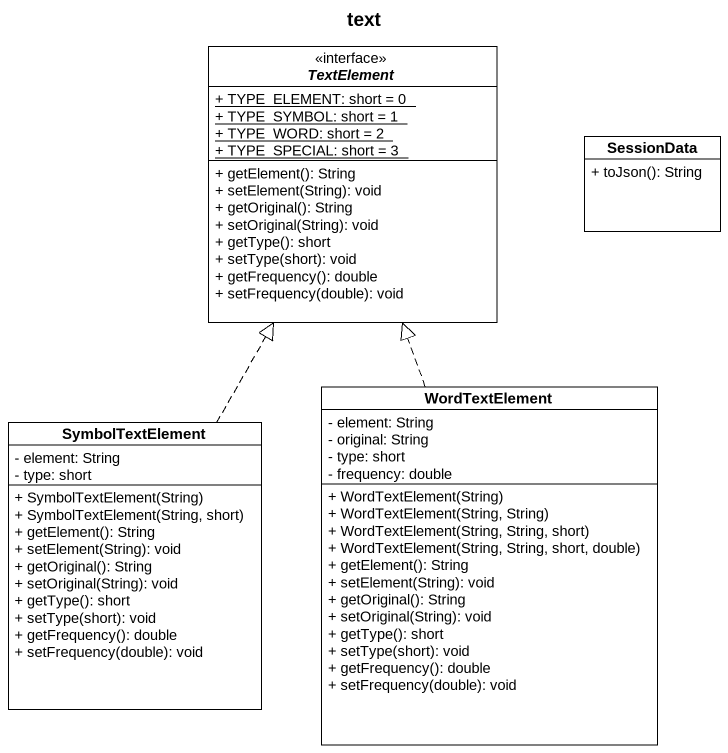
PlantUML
@startuml
title text
hide circle
hide empty members
skinparam classAttributeIconSize 0
interface TextElement <<interface>> {
  {static} + TYPE_ELEMENT: short = 0
  {static} + TYPE_SYMBOL: short = 1
  {static} + TYPE_WORD: short = 2
  {static} + TYPE_SPECIAL: short = 3
  + getElement(): String
  + setElement(String): void
  + getOriginal(): String
  + setOriginal(String): void
  + getType(): short
  + setType(short): void
  + getFrequency(): double
  + setFrequency(double): void
}
class SessionData {
  + toJson(): String
}
class WordTextElement {
  - element: String
  - original: String
  - type: short
  - frequency: double
  + WordTextElement(String)
  + WordTextElement(String, String)
  + WordTextElement(String, String, short)
  + WordTextElement(String, String, short, double)
  + getElement(): String
  + setElement(String): void
  + getOriginal(): String
  + setOriginal(String): void
  + getType(): short
  + setType(short): void
  + getFrequency(): double
  + setFrequency(double): void
}
class SymbolTextElement {
  - element: String
  - type: short
  + SymbolTextElement(String)
  + SymbolTextElement(String, short)
  + getElement(): String
  + setElement(String): void
  + getOriginal(): String
  + setOriginal(String): void
  + getType(): short
  + setType(short): void
  + getFrequency(): double
  + setFrequency(double): void
}
WordTextElement .up.|> TextElement
SymbolTextElement .up.|> TextElement
@enduml
